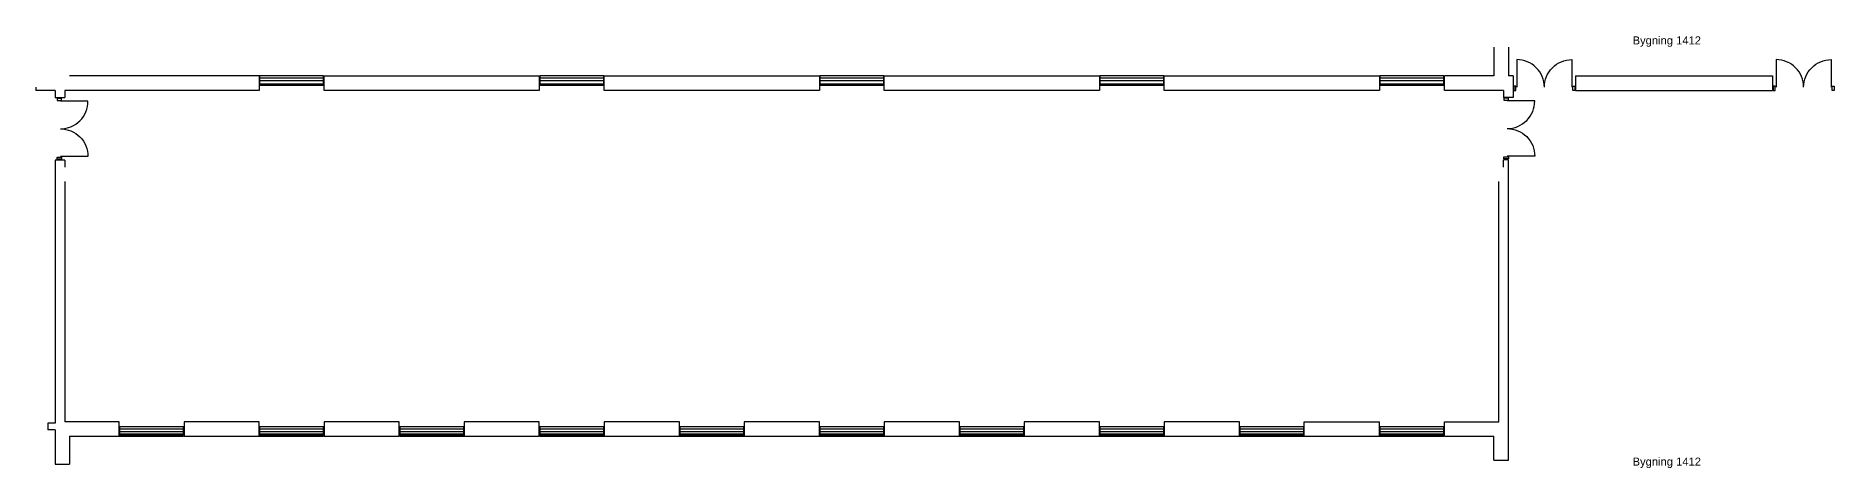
# Model space of a CAD drawing. Header units: millimetres. Extents: x -139113977 to -138993507, y 257885813 to 257896886.
# Drawn here: x -139113977 to -139069037, y 257886089 to 257896886 of the extents above; entities that cross this region are included whole.
import ezdxf

# ---------------------------------------------------------------- set-up
doc = ezdxf.new("R2010")
doc.units = ezdxf.units.MM
doc.header["$LTSCALE"] = 100
for name, color, linetype in [('A10--T', 1, 'Continuous'), ('A21----', 3, 'Continuous'), ('A22--U-', 1, 'Continuous'), ('A314---', 8, 'Continuous'), ('A314-S-', 8, 'Continuous'), ('A321---', 1, 'Continuous')]:
    doc.layers.add(name, color=color, linetype=linetype)
doc.styles.add('ARIAL', font='arial.ttf')

# ---------------------------------------------------------------- blocks, each defined once
blk = doc.blocks.new('DD156')
for points in [[(20, 110), (70, 110), (70, 0), (20, 0)], [(1540, 0), (1540, 110), (1490, 110), (1490, 0)]]:
    blk.add_lwpolyline(points, close=True)
for points in [[(780, 30, -0.414214), (90, -660), (90, 30)], [(780, 30, 0.414214), (1470, -660), (1470, 30)]]:
    blk.add_lwpolyline(points, format="xyb")
blk = doc.blocks.new('V162A3')
for p, q in [((1620, 205), (0, 205)), ((1620, 55), (0, 55))]:
    blk.add_line(p, q)
blk = doc.blocks.new('V162')
for p, q in [((1610, 110), (10, 110)), ((1610, 50), (10, 50))]:
    blk.add_line(p, q)
blk.add_lwpolyline([(1610, 0), (1610, 230), (10, 230), (10, 0)], close=True)

msp = doc.modelspace()

# ---------------------------------------------------------------- linework, layer by layer
at = {"layer": 'A21----'}
for p, q in [((-139077537, 257896606), (-139077537, 257895886)), ((-139077177, 257896606), (-139077177, 257895886)), ((-139108397, 257895886), (-139113137, 257895886)), ((-139108397, 257895886), (-139108397, 257895526)), ((-139078777, 257895526), (-139078777, 257895886)), ((-139077537, 257895886), (-139078777, 257895886)), ((-139077057, 257895886), (-139077177, 257895886)), ((-139077057, 257895886), (-139077057, 257895352)), ((-139113977, 257895611), (-139113977, 257895526)), ((-139113497, 257895526), (-139113977, 257895526)), ((-139113497, 257895526), (-139113497, 257895346)), ((-139108397, 257895526), (-139113257, 257895526)), ((-139113257, 257895526), (-139113257, 257895346)), ((-139077297, 257895526), (-139078777, 257895526)), ((-139077297, 257895526), (-139077297, 257895352)), ((-139113497, 257895346), (-139113257, 257895346)), ((-139077057, 257895352), (-139077297, 257895352)), ((-139113497, 257893786), (-139113497, 257887206)), ((-139113257, 257893786), (-139113497, 257893786)), ((-139113257, 257893786), (-139113257, 257893606)), ((-139077297, 257893606), (-139077297, 257893792)), ((-139077177, 257893792), (-139077297, 257893792)), ((-139077177, 257886281), (-139077177, 257893792)), ((-139113257, 257893246), (-139113257, 257887246)), ((-139077417, 257887246), (-139077417, 257893246)), ((-139113497, 257887206), (-139113677, 257887206)), ((-139113677, 257887206), (-139113677, 257887046)), ((-139113497, 257887046), (-139113677, 257887046)), ((-139113497, 257887046), (-139113497, 257886186)), ((-139111897, 257887246), (-139113257, 257887246)), ((-139113137, 257886886), (-139111897, 257886886)), ((-139113137, 257886886), (-139113137, 257886186)), ((-139111897, 257886886), (-139111897, 257887246)), ((-139082277, 257886886), (-139082277, 257887246)), ((-139082277, 257887246), (-139080397, 257887246)), ((-139082277, 257886886), (-139080397, 257886886)), ((-139080397, 257886886), (-139080397, 257887246)), ((-139078777, 257887246), (-139077417, 257887246)), ((-139078777, 257886886), (-139078777, 257887246)), ((-139078777, 257886886), (-139077537, 257886886)), ((-139077537, 257886286), (-139077537, 257886886)), ((-139113497, 257886186), (-139113137, 257886186)), ((-139077537, 257886286), (-139077177, 257886281))]:
    msp.add_line(p, q, dxfattribs=at)
for points in [[(-139106777, 257895526), (-139106777, 257895886), (-139101397, 257895886), (-139101397, 257895526), (-139106777, 257895526)], [(-139099777, 257895526), (-139099777, 257895886), (-139094397, 257895886), (-139094397, 257895526), (-139099777, 257895526)], [(-139092777, 257895526), (-139092777, 257895886), (-139087397, 257895886), (-139087397, 257895526), (-139092777, 257895526)], [(-139085777, 257895526), (-139085777, 257895886), (-139080397, 257895886), (-139080397, 257895526), (-139085777, 257895526)], [(-139110277, 257887246), (-139110277, 257886886), (-139108397, 257886886), (-139108397, 257887246), (-139110277, 257887246)], [(-139106777, 257887246), (-139106777, 257886886), (-139104897, 257886886), (-139104897, 257887246), (-139106777, 257887246)], [(-139099777, 257887246), (-139099777, 257886886), (-139097897, 257886886), (-139097897, 257887246), (-139099777, 257887246)], [(-139096277, 257887246), (-139096277, 257886886), (-139094397, 257886886), (-139094397, 257887246), (-139096277, 257887246)], [(-139092777, 257887246), (-139092777, 257886886), (-139090897, 257886886), (-139090897, 257887246), (-139092777, 257887246)], [(-139089277, 257886886), (-139087397, 257886886), (-139087397, 257887246), (-139089277, 257887246)], [(-139085777, 257886886), (-139083897, 257886886), (-139083897, 257887246), (-139085777, 257887246)]]:
    msp.add_lwpolyline(points, close=True, dxfattribs=at)
msp.add_lwpolyline([(-139103277, 257887246), (-139103277, 257887246), (-139103277, 257886886), (-139101397, 257886886), (-139101397, 257887246), (-139103277, 257887246)], dxfattribs=at)
at = {"layer": 'A22--U-'}
for p, q in [((-139075497, 257895886), (-139075497, 257895526)), ((-139075497, 257895886), (-139070577, 257895886)), ((-139070577, 257895886), (-139070577, 257895526)), ((-139075497, 257895526), (-139070577, 257895526))]:
    msp.add_line(p, q, dxfattribs=at)

# ---------------------------------------------------------------- block references
at = {"layer": 'A314---', "rotation": 180}
for p in [(-139106777, 257895897), (-139106777, 257895897), (-139099777, 257895897), (-139099777, 257895897), (-139092777, 257895897), (-139092777, 257895897), (-139085777, 257895897), (-139085777, 257895897), (-139078777, 257895897), (-139078777, 257895897), (-139110277, 257887127), (-139110277, 257887127), (-139106777, 257887127), (-139106777, 257887127), (-139103277, 257887127), (-139103277, 257887127), (-139099777, 257887127), (-139099777, 257887127), (-139096277, 257887127), (-139096277, 257887127), (-139092777, 257887127), (-139092777, 257887127), (-139089277, 257887127), (-139089277, 257887127), (-139085777, 257887127), (-139085777, 257887127), (-139082277, 257887127), (-139082277, 257887127), (-139078777, 257887127), (-139078777, 257887127)]:
    msp.add_blockref('V162A3', p, dxfattribs=at)
at = {"layer": 'A314-S-', "rotation": 180.0000000002084}
for p in [(-139106777, 257895886), (-139099777, 257895886), (-139092777, 257895886), (-139085777, 257895886), (-139078777, 257895886)]:
    msp.add_blockref('V162', p, dxfattribs=at)
at = {"layer": 'A314-S-'}
for p in [(-139111897, 257886886), (-139108397, 257886886), (-139104897, 257886886), (-139101397, 257886886), (-139097897, 257886886), (-139094397, 257886886), (-139090897, 257886886), (-139087397, 257886886), (-139083897, 257886886), (-139080397, 257886886)]:
    msp.add_blockref('V162', p, dxfattribs=at)
at = {"layer": 'A321---'}
for p, rotation in [((-139075497, 257895636), 180), ((-139069017, 257895636), 180), ((-139113337, 257893786), 90)]:
    msp.add_blockref('DD156', p, dxfattribs=dict(at, rotation=rotation))
at = {"layer": 'A321---', "xscale": -1, "rotation": 90}
msp.add_blockref('DD156', (-139077177, 257895352), dxfattribs=at)

# ---------------------------------------------------------------- texts
at = {"layer": 'A10--T', "char_height": 200, "attachment_point": 1, "style": 'ARIAL'}
for insert in [(-139074072, 257896876), (-139074072, 257886349)]:
    msp.add_mtext_dynamic_manual_height_columns('Bygning 1412', width=2016.19, gutter_width=12.5, heights=[0], dxfattribs=dict(at, insert=insert))

doc.saveas('drawing.dxf')
